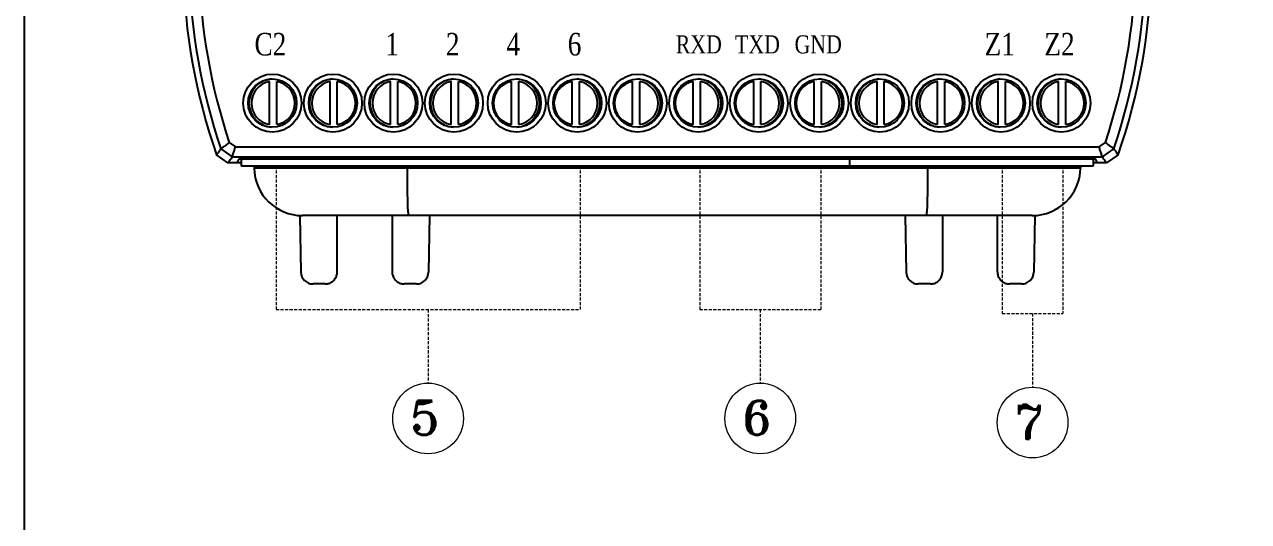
# Model space of a CAD drawing. Header units: millimetres. Extents: x 25 to 865, y 44 to 1047.
# Drawn here: x 24.8 to 125.9, y 532.1 to 573.2 of the extents above; entities that cross this region are included whole.
import ezdxf
from ezdxf.enums import TextEntityAlignment as Align

# ---------------------------------------------------------------- set-up
doc = ezdxf.new("R2010")
doc.units = ezdxf.units.MM
doc.linetypes.add('DASHED2', pattern=[0.375, 0.25, -0.125])
doc.layers.add('02___PRT_ALL_AXES', color=7, linetype='Continuous')
doc.layers.add('40', color=4, linetype='Continuous')
doc.styles.add('SS', font='batang.ttc', dxfattribs={"width": 0.8})
doc.styles.add('STYLE2', font='romant.shx')

msp = doc.modelspace()

# ---------------------------------------------------------------- linework, layer by layer
at = {"color": 7, "linetype": 'Continuous'}
for p, q in [((45.02, 564.91), (45.02, 568.46)), ((45.62, 564.91), (45.62, 568.46)), ((50.02, 564.91), (50.02, 568.46)), ((50.62, 564.91), (50.62, 568.46)), ((55.02, 564.91), (55.02, 568.46)), ((55.62, 564.91), (55.62, 568.46)), ((60.02, 564.91), (60.02, 568.46)), ((60.62, 564.91), (60.62, 568.46)), ((65.02, 564.91), (65.02, 568.46)), ((65.62, 564.91), (65.62, 568.46)), ((70.02, 564.91), (70.02, 568.46)), ((70.62, 564.91), (70.62, 568.46)), ((75.02, 564.91), (75.02, 568.46)), ((75.62, 564.91), (75.62, 568.46)), ((80.02, 564.91), (80.02, 568.46)), ((80.62, 564.91), (80.62, 568.46)), ((85.02, 564.91), (85.02, 568.46)), ((85.62, 564.91), (85.62, 568.46)), ((90.02, 564.91), (90.02, 568.46)), ((90.62, 564.91), (90.62, 568.46)), ((95.21, 564.91), (95.21, 568.46)), ((95.81, 564.91), (95.81, 568.46)), ((100.21, 564.91), (100.21, 568.46)), ((100.81, 564.91), (100.81, 568.46)), ((105.21, 564.91), (105.21, 568.46)), ((105.81, 564.91), (105.81, 568.46)), ((110.21, 564.91), (110.21, 568.46)), ((110.81, 564.91), (110.81, 568.46)), ((41.695, 563.426), (42.208, 563.059)), ((113.558, 563.059), (114.071, 563.426)), ((41.588, 561.735), (40.644, 562.406)), ((40.996, 562.909), (41.942, 562.231)), ((42.208, 563.059), (113.558, 563.059)), ((113.824, 562.231), (114.77, 562.909)), ((115.122, 562.406), (114.178, 561.735)), ((42.695, 561.735), (41.588, 561.735)), ((41.942, 562.231), (113.824, 562.231)), ((42.334, 561.735), (42.504, 562.073)), ((42.504, 562.073), (113.262, 562.073)), ((42.695, 561.485), (42.695, 562.073)), ((92.945, 561.485), (42.695, 561.485)), ((43.743, 561.485), (43.746, 561.315)), ((112.02, 561.315), (43.746, 561.315)), ((56.381, 561.315), (56.381, 561.485)), ((92.945, 562.073), (92.945, 561.485)), ((92.948, 561.485), (92.948, 562.073)), ((113.073, 561.485), (92.948, 561.485)), ((99.385, 561.315), (99.385, 561.485)), ((112.023, 561.485), (112.02, 561.315)), ((113.073, 562.073), (113.073, 561.485)), ((114.178, 561.735), (113.073, 561.735)), ((113.432, 561.735), (113.262, 562.073)), ((47.534, 557.408), (47.616, 552.717)), ((108.021, 557.385), (47.745, 557.385)), ((50.615, 552.735), (50.615, 557.385)), ((55.15, 557.385), (55.15, 552.735)), ((58.232, 557.385), (58.15, 552.717)), ((97.534, 557.385), (97.616, 552.717)), ((100.615, 557.385), (100.615, 552.735)), ((105.15, 552.735), (105.15, 557.385)), ((108.232, 557.408), (108.15, 552.717)), ((49.615, 551.735), (48.616, 551.735)), ((57.15, 551.735), (56.151, 551.735)), ((99.615, 551.735), (98.616, 551.735)), ((107.15, 551.735), (106.151, 551.735))]:
    msp.add_line(p, q, dxfattribs=at)
at = {"color": 1, "linetype": 'DASHED2', "lineweight": 18}
for p, q in [((45.558, 561.485), (45.558, 549.627)), ((70.683, 561.485), (70.683, 549.627)), ((80.558, 561.485), (80.558, 549.627)), ((90.558, 561.485), (90.558, 549.627)), ((105.558, 561.485), (105.558, 549.293)), ((110.558, 561.485), (110.558, 549.293)), ((58.12, 549.627), (58.12, 543.541)), ((85.558, 549.627), (85.558, 543.541)), ((108.058, 549.293), (108.058, 543.208))]:
    msp.add_line(p, q, dxfattribs=at)
at = {"color": 1, "linetype": 'DASHED2', "lineweight": 5}
for p, q in [((45.558, 549.627), (70.683, 549.627)), ((80.558, 549.627), (90.558, 549.627)), ((105.558, 549.293), (110.558, 549.293))]:
    msp.add_line(p, q, dxfattribs=at)
msp.add_lwpolyline([(24.775, 948.27), (864.691, 948.27), (864.691, 367.232), (24.775, 367.232)], close=True)
at = {"color": 7, "linetype": 'Continuous'}
for centre, radius in [((45.255, 566.685), 2.4), ((45.255, 566.685), 2), ((50.255, 566.685), 2.4), ((50.255, 566.685), 2), ((55.255, 566.685), 2.4), ((55.255, 566.685), 2), ((60.255, 566.685), 2.4), ((60.255, 566.685), 2), ((65.445, 566.685), 2.4), ((65.445, 566.685), 2), ((70.445, 566.685), 2.4), ((70.445, 566.685), 2), ((75.445, 566.685), 2.4), ((75.445, 566.685), 2), ((80.445, 566.685), 2.4), ((80.445, 566.685), 2), ((85.445, 566.685), 2.4), ((85.445, 566.685), 2), ((90.445, 566.685), 2.4), ((90.445, 566.685), 2), ((95.445, 566.685), 2.4), ((95.445, 566.685), 2), ((100.445, 566.685), 2.4), ((100.445, 566.685), 2), ((105.445, 566.685), 2.4), ((105.445, 566.685), 2), ((110.445, 566.685), 2.4), ((110.445, 566.685), 2)]:
    msp.add_circle(centre, radius, dxfattribs=at)
at = {"color": 0, "linetype": 'ByBlock', "lineweight": 18}
for centre in [(58.12, 540.619), (85.558, 540.619), (108.058, 540.285)]:
    msp.add_circle(centre, 2.922, dxfattribs=at)
at = {"color": 7, "linetype": 'Continuous'}
for centre, radius, start, end in [((87.871, 578.826), 50, 181.25088, 199.17209), ((87.871, 578.826), 49.504, 181.25713, 198.75612), ((87.871, 578.826), 48.677, 181.26039, 198.4439), ((67.895, 578.826), 48.677, 341.5561, 358.73961), ((67.895, 578.826), 49.504, 341.24388, 358.74287), ((67.895, 578.826), 50, 340.82791, 358.74912), ((45.32, 566.685), 1.8, 99.59407, 260.40593), ((45.32, 566.685), 1.8, 279.59407, 80.40593), ((50.32, 566.685), 1.8, 99.59407, 260.40593), ((50.32, 566.685), 1.8, 279.59407, 80.40593), ((55.32, 566.685), 1.8, 99.59407, 260.40593), ((55.32, 566.685), 1.8, 279.59407, 80.40593), ((60.32, 566.685), 1.8, 99.59407, 260.40593), ((60.32, 566.685), 1.8, 279.59407, 80.40593), ((65.32, 566.685), 1.8, 99.59407, 260.40593), ((65.32, 566.685), 1.8, 279.59407, 80.40593), ((70.32, 566.685), 1.8, 99.59407, 260.40593), ((70.32, 566.685), 1.8, 279.59407, 80.40593), ((75.32, 566.685), 1.8, 99.59407, 260.40593), ((75.32, 566.685), 1.8, 279.59407, 80.40593), ((80.32, 566.685), 1.8, 99.59407, 260.40593), ((80.32, 566.685), 1.8, 279.59407, 80.40593), ((85.32, 566.685), 1.8, 99.59407, 260.40593), ((85.32, 566.685), 1.8, 279.59407, 80.40593), ((90.32, 566.685), 1.8, 99.59407, 260.40593), ((90.32, 566.685), 1.8, 279.59407, 80.40593), ((95.51, 566.685), 1.8, 99.59407, 260.40593), ((95.51, 566.685), 1.8, 279.59407, 80.40593), ((100.51, 566.685), 1.8, 99.59407, 260.40593), ((100.51, 566.685), 1.8, 279.59407, 80.40593), ((105.51, 566.685), 1.8, 99.59407, 260.40593), ((105.51, 566.685), 1.8, 279.59407, 80.40593), ((110.51, 566.685), 1.8, 99.59407, 260.40593), ((110.51, 566.685), 1.8, 279.59407, 80.40593), ((47.745, 561.385), 4, 181, 270), ((108.021, 561.385), 4, 270, 359), ((48.616, 552.735), 1, 181, 270), ((57.15, 552.735), 1, 270, 359), ((98.616, 552.735), 1, 181, 270), ((107.15, 552.735), 1, 270, 359)]:
    msp.add_arc(centre, radius, start, end, dxfattribs=at)
for points, knots in [([(40.996, 562.909), (41.07, 562.966), (41.232, 563.069), (41.459, 563.25), (41.616, 563.366), (41.695, 563.426)], [0, 0, 0, 0, 0.28246295, 0.57298523, 0.87011684, 0.87011684, 0.87011684, 0.87011684]), ([(114.77, 562.909), (114.695, 562.966), (114.534, 563.069), (114.307, 563.25), (114.15, 563.366), (114.071, 563.426)], [0, 0, 0, 0, 0.28246763, 0.57298986, 0.87011682, 0.87011682, 0.87011682, 0.87011682]), ([(40.996, 562.909), (40.961, 562.86), (40.885, 562.751), (40.768, 562.583), (40.685, 562.464), (40.644, 562.406)], [0, 0, 0, 0, 0.17945891, 0.39985993, 0.61349574, 0.61349574, 0.61349574, 0.61349574]), ([(41.942, 562.231), (41.972, 562.32), (42.017, 562.506), (42.116, 562.779), (42.177, 562.965), (42.208, 563.059)], [0, 0, 0, 0, 0.28287466, 0.57326965, 0.86975368, 0.86975368, 0.86975368, 0.86975368]), ([(113.824, 562.231), (113.794, 562.32), (113.748, 562.506), (113.65, 562.779), (113.589, 562.965), (113.558, 563.059)], [0, 0, 0, 0, 0.28287008, 0.57326512, 0.86975369, 0.86975369, 0.86975369, 0.86975369]), ([(114.77, 562.909), (114.805, 562.86), (114.881, 562.75), (114.998, 562.583), (115.081, 562.464), (115.122, 562.406)], [0, 0, 0, 0, 0.18024777, 0.40064801, 0.61349574, 0.61349574, 0.61349574, 0.61349574]), ([(41.942, 562.231), (41.907, 562.182), (41.83, 562.075), (41.712, 561.909), (41.629, 561.792), (41.588, 561.735)], [0, 0, 0, 0, 0.17820854, 0.39708416, 0.60925193, 0.60925193, 0.60925193, 0.60925193]), ([(56.381, 561.315), (56.381, 561.022), (56.383, 560.451), (56.392, 559.634), (56.401, 558.897), (56.425, 558.301), (56.426, 557.805), (56.481, 557.587), (56.462, 557.385), (56.496, 557.385)], [0, 0, 0, 0, 0.8787524, 1.7109392, 2.4557807, 3.076824, 3.5437717, 3.834118, 3.9358054, 3.9358054, 3.9358054, 3.9358054]), ([(99.385, 561.315), (99.385, 561.022), (99.383, 560.451), (99.374, 559.634), (99.365, 558.897), (99.341, 558.301), (99.34, 557.805), (99.285, 557.587), (99.304, 557.385), (99.27, 557.385)], [0, 0, 0, 0, 0.8787524, 1.7109392, 2.4557807, 3.076824, 3.5437717, 3.834118, 3.9358054, 3.9358054, 3.9358054, 3.9358054]), ([(113.824, 562.231), (113.859, 562.182), (113.936, 562.074), (114.054, 561.909), (114.137, 561.792), (114.178, 561.735)], [0, 0, 0, 0, 0.17899192, 0.39786681, 0.60925193, 0.60925193, 0.60925193, 0.60925193]), ([(49.615, 551.735), (49.72, 551.735), (49.93, 551.768), (50.213, 551.912), (50.438, 552.137), (50.582, 552.42), (50.615, 552.63), (50.615, 552.735)], [0, 0, 0, 0, 0.3129412, 0.6258639, 0.9387567, 1.2516195, 1.5644638, 1.5644638, 1.5644638, 1.5644638]), ([(55.15, 552.735), (55.15, 552.63), (55.184, 552.42), (55.328, 552.137), (55.553, 551.912), (55.836, 551.768), (56.046, 551.735), (56.151, 551.735)], [0, 0, 0, 0, 0.3128443, 0.6257071, 0.9385998, 1.2515225, 1.5644638, 1.5644638, 1.5644638, 1.5644638]), ([(99.615, 551.735), (99.72, 551.735), (99.93, 551.768), (100.213, 551.912), (100.438, 552.137), (100.582, 552.42), (100.615, 552.63), (100.615, 552.735)], [0, 0, 0, 0, 0.3129412, 0.6258639, 0.9387567, 1.2516195, 1.5644638, 1.5644638, 1.5644638, 1.5644638]), ([(105.15, 552.735), (105.15, 552.63), (105.184, 552.42), (105.328, 552.137), (105.553, 551.912), (105.836, 551.768), (106.046, 551.735), (106.151, 551.735)], [0, 0, 0, 0, 0.3128443, 0.6257071, 0.9385998, 1.2515225, 1.5644638, 1.5644638, 1.5644638, 1.5644638])]:
    msp.add_open_spline(points, degree=3, knots=knots, dxfattribs=at)
at = {"layer": '02___PRT_ALL_AXES', "color": 7, "linetype": 'Continuous'}
for centre, start, end in [((45.32, 566.685), 93.69703, 266.30815), ((50.32, 566.685), 93.69703, 266.30815), ((55.32, 566.685), 93.69703, 266.30815), ((60.32, 566.685), 93.69703, 266.30815), ((65.32, 566.685), 273.69457, 86.30569), ((70.32, 566.685), 273.69457, 86.30569), ((75.32, 566.685), 273.69457, 86.30569), ((80.32, 566.685), 273.69457, 86.30569), ((85.32, 566.685), 273.69457, 86.30569), ((90.32, 566.685), 273.69457, 86.30569), ((95.51, 566.685), 94.22842, 265.77923), ((100.51, 566.685), 94.22842, 265.77923), ((105.51, 566.685), 94.22842, 265.77923), ((110.51, 566.685), 94.22842, 265.77923)]:
    msp.add_arc(centre, 2, start, end, dxfattribs=at)

# ---------------------------------------------------------------- texts
at = {"color": 0, "style": 'STYLE2'}
for s, p in [('5', (56.648, 539.274)), ('6', (84.086, 539.274)), ('7', (106.586, 538.94))]:
    msp.add_text(s, height=2.815, dxfattribs=at).set_placement(p)
at = {"layer": '40', "color": 0, "style": 'SS', "width": 0.8}
for s, height, p in [('C2', 1.8658, (45.092, 570.62)), ('1', 1.866, (55.157, 570.62)), ('2', 1.866, (60.157, 570.62)), ('4', 1.866, (65.157, 570.62)), ('6', 1.866, (70.222, 570.62)), ('Z1', 1.8658, (105.347, 570.62)), ('Z2', 1.8658, (110.282, 570.62)), ('RXD', 1.4926, (80.483, 570.792)), ('TXD', 1.4926, (85.334, 570.792)), ('GND', 1.4926, (90.35, 570.792))]:
    msp.add_text(s, height=height, dxfattribs=at).set_placement(p, align=Align.CENTER)

doc.saveas('drawing.dxf')
